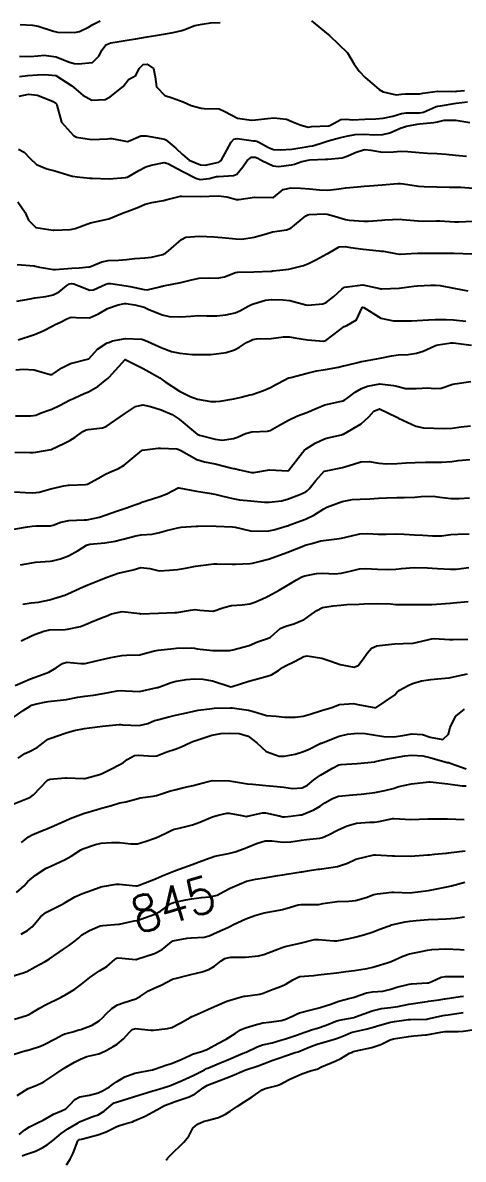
# Model space of a CAD drawing. Header units: metres. Extents: x 307586 to 320046, y 7427249 to 7434250.
# Drawn here: x 319399.7 to 319448.1, y 7428436.8 to 7428561.8 of the extents above; entities that cross this region are included whole.
import ezdxf
from ezdxf.enums import TextEntityAlignment as Align

# ---------------------------------------------------------------- set-up
doc = ezdxf.new("R2010")
doc.units = ezdxf.units.M
doc.header["$MEASUREMENT"] = 0
for name, color, linetype in [('Cotas', 45, 'Continuous'), ('Curvas de Nivel 1m', 11, 'Continuous'), ('Curvas de Nivel 5m', 15, 'Continuous')]:
    doc.layers.add(name, color=color, linetype=linetype)
doc.styles.add('Style-STANDARD', font='STANDARD.shx')

msp = doc.modelspace()

# ---------------------------------------------------------------- linework, layer by layer
at = {"layer": 'Curvas de Nivel 1m', "flags": 128}
for points, elevation in [([(319399.37, 7428561.6), (319400.76, 7428561.53), (319401.37, 7428561.44), (319403.05, 7428560.89), (319403.36, 7428560.8), (319403.48, 7428560.78), (319405.36, 7428560.73), (319405.9, 7428560.86), (319406.9, 7428561.31), (319407.37, 7428561.62), (319408.18, 7428562.03)], 821), ([(319431.39, 7428562.01), (319433.24, 7428560.53), (319433.37, 7428560.41), (319435.34, 7428558.51), (319436.08, 7428557.25), (319436.62, 7428556.49), (319437.31, 7428555.78), (319438.85, 7428554.46), (319439.29, 7428554.21), (319440.71, 7428553.86), (319441.29, 7428553.94), (319441.73, 7428553.98), (319443.29, 7428554), (319443.64, 7428554.06), (319445.29, 7428554.27), (319447.19, 7428554.26), (319447.29, 7428554.27), (319447.37, 7428554.28), (319448.22, 7428554.35)], 822), ([(319399.33, 7428558.12), (319400.5, 7428558.09), (319401.34, 7428558.15), (319402.01, 7428558.23), (319403.33, 7428558.06), (319404.7, 7428557.5), (319405.33, 7428557.32), (319405.76, 7428557.3), (319407.33, 7428557.45), (319408.03, 7428558.14), (319408.38, 7428558.83), (319408.81, 7428559.37), (319409.35, 7428559.61), (319410.27, 7428559.73), (319411.35, 7428559.91), (319412.1, 7428560.04), (319413.36, 7428560.24), (319413.81, 7428560.32), (319415.36, 7428560.58), (319416.19, 7428560.74), (319417.14, 7428560.95), (319417.37, 7428561.02), (319418.58, 7428561.5), (319419.38, 7428561.66), (319420.29, 7428561.78), (319421.38, 7428561.84)], 822), ([(319399.31, 7428555.88), (319400.22, 7428556.01), (319401.31, 7428556.06), (319402.09, 7428556.13), (319403.31, 7428556.01), (319405.08, 7428554.87), (319405.29, 7428554.68), (319406.28, 7428553.85), (319407.28, 7428553.3), (319408.74, 7428553.36), (319409.28, 7428553.65), (319410.71, 7428554.8), (319410.97, 7428555.12), (319411.3, 7428555.55), (319412.08, 7428556.01), (319412.46, 7428556.78), (319412.9, 7428557.2), (319413.33, 7428557.25), (319414.05, 7428556.76), (319414.23, 7428555.84), (319414.36, 7428554.76), (319415.28, 7428553.82), (319416.08, 7428553.54), (319417.28, 7428553.09), (319418.16, 7428552.71), (319419.27, 7428552.41), (319419.6, 7428552.36), (319421.27, 7428552.32), (319421.89, 7428552.03), (319423.25, 7428551.32), (319424.8, 7428551.09), (319425.25, 7428551.13), (319426.57, 7428551.29), (319427.25, 7428551.34), (319428.64, 7428551.19), (319429.25, 7428550.96), (319430.15, 7428550.57), (319431.03, 7428550.34), (319431.24, 7428550.37), (319431.39, 7428550.4), (319433.25, 7428550.46), (319433.32, 7428550.47), (319433.48, 7428550.53), (319434.61, 7428551.17), (319435.26, 7428551.19), (319435.9, 7428551.14), (319437.26, 7428551.2), (319438.48, 7428551.25), (319439.26, 7428551.3), (319440.35, 7428551.53), (319441.27, 7428551.82), (319441.8, 7428551.9), (319443.27, 7428551.9), (319443.71, 7428551.96), (319444.71, 7428552.4), (319445.08, 7428552.59), (319445.28, 7428552.64), (319445.56, 7428552.67), (319447.28, 7428552.95), (319448.53, 7428553.1)], 823), ([(319399.28, 7428553.74), (319400.32, 7428553.96), (319401.28, 7428553.84), (319403.03, 7428553.14), (319403.27, 7428553.01), (319403.37, 7428552.89), (319403.41, 7428552.75), (319403.92, 7428550.88), (319405.23, 7428549.39), (319405.57, 7428549.21), (319407.22, 7428548.98), (319409, 7428549.04), (319409.23, 7428549.07), (319409.47, 7428549.06), (319410.96, 7428548.79), (319411.19, 7428548.75), (319411.22, 7428548.76), (319411.25, 7428548.76), (319411.3, 7428548.79), (319412.64, 7428549.37), (319413.23, 7428549.38), (319414.89, 7428549.09), (319415.23, 7428549.02), (319415.4, 7428548.92), (319415.63, 7428548.74), (319416.49, 7428548.01), (319417.21, 7428547.31), (319417.97, 7428546.71), (319419.19, 7428546.17), (319419.73, 7428546.15), (319421.2, 7428546.49), (319421.33, 7428546.54), (319421.46, 7428546.67), (319422.1, 7428547.78), (319422.56, 7428548.66), (319422.86, 7428549.02), (319423.23, 7428549.08), (319425.02, 7428548.83), (319425.22, 7428548.82), (319425.38, 7428548.79), (319425.67, 7428548.62), (319426.68, 7428548.07), (319427.22, 7428547.88), (319427.97, 7428547.84), (319429.22, 7428547.92), (319430.82, 7428548.16), (319431.22, 7428548.23), (319431.49, 7428548.27), (319432.36, 7428548.54), (319433.01, 7428548.75), (319433.23, 7428548.81), (319434.58, 7428549.17), (319435.24, 7428549.35), (319436.2, 7428549.53), (319437.24, 7428549.56), (319438.23, 7428549.48), (319439.24, 7428549.5), (319440, 7428549.69), (319441.25, 7428550.24), (319441.38, 7428550.3), (319441.83, 7428550.42), (319443, 7428550.66), (319443.26, 7428550.69), (319444.83, 7428550.83), (319445.26, 7428550.92), (319445.98, 7428551.1), (319447.26, 7428551.09), (319448.78, 7428550.82)], 824), ([(319399.14, 7428542.1), (319399.93, 7428540.93), (319400.3, 7428540.11), (319401.11, 7428539.29), (319403.02, 7428538.98), (319403.1, 7428538.98), (319404.89, 7428539.08), (319405.11, 7428539.1), (319405.43, 7428539.19), (319407.11, 7428539.81), (319407.96, 7428539.99), (319409.12, 7428540.25), (319410.46, 7428540.8), (319410.94, 7428540.98), (319411.13, 7428541.04), (319412.39, 7428541.52), (319413.14, 7428541.84), (319413.86, 7428542.04), (319415.15, 7428542.25), (319415.54, 7428542.35), (319416.99, 7428542.72), (319417.15, 7428542.74), (319419.15, 7428542.7), (319421.15, 7428542.77), (319422.09, 7428542.66), (319423.15, 7428542.38), (319423.42, 7428542.38), (319425.15, 7428542.63), (319427.15, 7428542.57), (319427.18, 7428542.58), (319427.22, 7428542.6), (319428.3, 7428543.45), (319429.16, 7428543.65), (319430.2, 7428543.6), (319431.16, 7428543.53), (319432.28, 7428543.42), (319433.16, 7428543.4), (319434.16, 7428543.52), (319435.16, 7428543.65), (319436.45, 7428543.77), (319437.17, 7428543.83), (319437.76, 7428543.88), (319439.17, 7428543.97), (319440.87, 7428544.14), (319441.17, 7428544.13), (319441.52, 7428544.08), (319443.17, 7428543.83), (319443.78, 7428543.79), (319445.17, 7428543.75), (319446.53, 7428543.73), (319447.17, 7428543.74), (319447.79, 7428543.73), (319449.17, 7428543.61)], 826), ([(319399.06, 7428535.23), (319400.91, 7428535.06), (319401.05, 7428535.03), (319401.5, 7428534.91), (319403.05, 7428534.66), (319403.27, 7428534.66), (319405.05, 7428534.82), (319405.87, 7428534.86), (319406.95, 7428534.95), (319407.05, 7428534.97), (319408.37, 7428535.52), (319409.07, 7428535.65), (319410.18, 7428535.69), (319411.07, 7428535.76), (319411.97, 7428535.88), (319413.07, 7428535.97), (319413.81, 7428536.02), (319415.08, 7428536.33), (319415.34, 7428536.48), (319415.68, 7428536.74), (319417.1, 7428537.97), (319417.6, 7428538.21), (319419.1, 7428538.35), (319420.69, 7428538.27), (319421.1, 7428538.23), (319421.57, 7428538.19), (319423.1, 7428538.03), (319423.73, 7428538.01), (319425.1, 7428538.22), (319426.42, 7428538.61), (319427.1, 7428538.8), (319428.66, 7428539.03), (319429.11, 7428539.22), (319430.77, 7428540.56), (319430.99, 7428540.69), (319431.13, 7428540.71), (319432.87, 7428540.79), (319433.13, 7428540.75), (319433.94, 7428540.52), (319435.13, 7428540.17), (319435.55, 7428540.08), (319437.13, 7428539.97), (319437.62, 7428539.98), (319439.13, 7428540.11), (319439.45, 7428540.13), (319441.13, 7428540.19), (319441.37, 7428540.18), (319443.13, 7428540.01), (319443.54, 7428539.99), (319445.13, 7428540.02), (319445.5, 7428540.02), (319447.13, 7428539.93), (319447.55, 7428539.93), (319449.13, 7428539.98)], 827), ([(319399.01, 7428531.17), (319400.47, 7428531.46), (319401.01, 7428531.56), (319402.21, 7428531.7), (319403.02, 7428531.87), (319403.68, 7428532.23), (319404.47, 7428532.88), (319404.82, 7428533.09), (319405.04, 7428533.14), (319405.28, 7428533.11), (319405.84, 7428532.86), (319407.03, 7428532.38), (319407.45, 7428532.42), (319408.31, 7428532.83), (319408.8, 7428533.06), (319409.04, 7428533.12), (319409.34, 7428533.12), (319411.03, 7428532.87), (319411.47, 7428532.79), (319413.03, 7428532.46), (319413.36, 7428532.44), (319414.72, 7428532.75), (319414.96, 7428532.82), (319415.03, 7428532.84), (319415.15, 7428532.86), (319417.04, 7428533.24), (319418.22, 7428533.52), (319419.04, 7428533.73), (319420.1, 7428533.74), (319421.04, 7428533.73), (319421.84, 7428533.87), (319423.05, 7428534.33), (319423.31, 7428534.39), (319425.05, 7428534.43), (319426.94, 7428534.49), (319427.05, 7428534.5), (319427.14, 7428534.51), (319427.91, 7428534.59), (319428.92, 7428534.71), (319429.06, 7428534.73), (319430.51, 7428535.11), (319431.06, 7428535.33), (319431.87, 7428535.74), (319433.08, 7428536.38), (319433.18, 7428536.43), (319433.36, 7428536.53), (319434.43, 7428537.17), (319435.09, 7428537.2), (319435.67, 7428537.08), (319437.09, 7428536.91), (319438.83, 7428536.71), (319439.09, 7428536.69), (319439.31, 7428536.68), (319440.61, 7428536.44), (319441.08, 7428536.36), (319441.15, 7428536.36), (319442.35, 7428536.42), (319443.04, 7428536.45), (319443.08, 7428536.45), (319445.01, 7428536.46), (319445.08, 7428536.46), (319445.15, 7428536.46), (319447.08, 7428536.47), (319449.01, 7428536.41)], 828), ([(319399.18, 7428526.94), (319400.97, 7428527.52), (319401.93, 7428527.94), (319402.98, 7428528.48), (319403.25, 7428528.62), (319403.83, 7428528.88), (319404.59, 7428529.27), (319404.99, 7428529.44), (319405.54, 7428529.41), (319406.99, 7428529.37), (319408.01, 7428529.81), (319409, 7428530.38), (319410.16, 7428530.8), (319410.86, 7428530.94), (319411.01, 7428530.94), (319411.97, 7428530.78), (319413, 7428530.51), (319413.44, 7428530.32), (319414.99, 7428529.67), (319415.77, 7428529.51), (319416.99, 7428529.48), (319418.15, 7428529.55), (319418.99, 7428529.63), (319419.89, 7428529.58), (319420.99, 7428529.57), (319421.98, 7428529.68), (319423, 7428529.9), (319423.52, 7428530.12), (319424.44, 7428530.64), (319424.81, 7428530.83), (319425.01, 7428530.9), (319426.33, 7428531.29), (319427.01, 7428531.38), (319428.25, 7428531.35), (319429.01, 7428531.27), (319430.77, 7428530.79), (319431.01, 7428530.75), (319432.66, 7428530.88), (319433.01, 7428531.03), (319433.85, 7428531.7), (319434.73, 7428532.51), (319434.9, 7428532.65), (319435.03, 7428532.71), (319435.3, 7428532.77), (319437.04, 7428533), (319438.92, 7428532.57), (319439.03, 7428532.54), (319439.11, 7428532.54), (319441.03, 7428532.62), (319442.63, 7428532.82), (319443.04, 7428532.88), (319444.5, 7428532.93), (319445.04, 7428532.93), (319445.55, 7428532.9), (319447.04, 7428532.6), (319448.58, 7428532.34)], 829), ([(319398.86, 7428518.57), (319400.54, 7428518.59), (319400.86, 7428518.62), (319401.1, 7428518.67), (319401.71, 7428518.9), (319402.54, 7428519.22), (319402.87, 7428519.32), (319403.7, 7428519.71), (319404.88, 7428520.33), (319405.24, 7428520.49), (319406.01, 7428520.85), (319406.62, 7428521.11), (319406.89, 7428521.22), (319407.91, 7428521.82), (319408.91, 7428522.61), (319409.03, 7428522.7), (319409.16, 7428522.82), (319410.93, 7428524.79), (319412.92, 7428523.78), (319413.57, 7428523.41), (319414.72, 7428522.74), (319414.91, 7428522.62), (319415.31, 7428522.33), (319416.89, 7428521.3), (319418.05, 7428520.71), (319418.88, 7428520.4), (319420.35, 7428520.15), (319420.88, 7428520.15), (319421.36, 7428520.18), (319422.88, 7428520.45), (319423.66, 7428520.64), (319424.63, 7428520.88), (319424.89, 7428520.94), (319426.13, 7428521.38), (319426.9, 7428521.71), (319427.48, 7428522.02), (319428.53, 7428522.58), (319428.79, 7428522.71), (319428.91, 7428522.75), (319429.14, 7428522.8), (319430.92, 7428523.27), (319431.96, 7428523.51), (319432.92, 7428523.68), (319434.36, 7428523.94), (319434.93, 7428524.07), (319435.27, 7428524.16), (319436.62, 7428524.48), (319436.86, 7428524.55), (319436.93, 7428524.57), (319438.55, 7428524.85), (319438.94, 7428524.92), (319440.2, 7428525.18), (319440.95, 7428525.27), (319442.02, 7428525.34), (319442.95, 7428525.47), (319443.66, 7428525.7), (319444.96, 7428526.29), (319445.03, 7428526.31), (319445.33, 7428526.38), (319446.73, 7428526.6), (319446.97, 7428526.61), (319448.96, 7428526.34)], 831), ([(319398.81, 7428514.57), (319400.44, 7428514.54), (319400.81, 7428514.55), (319401.12, 7428514.59), (319402.81, 7428514.89), (319404.18, 7428515.52), (319404.83, 7428515.87), (319405.44, 7428516.25), (319406.28, 7428516.85), (319406.64, 7428517.04), (319406.85, 7428517.08), (319408.42, 7428517.25), (319408.85, 7428517.41), (319410.86, 7428518.79), (319412.06, 7428519.59), (319412.87, 7428519.79), (319413.7, 7428519.59), (319414.87, 7428519.23), (319416.09, 7428518.73), (319416.86, 7428518.22), (319418.64, 7428516.7), (319418.84, 7428516.55), (319419.1, 7428516.44), (319420.83, 7428516), (319421.58, 7428515.91), (319422.83, 7428516.07), (319423.26, 7428516.22), (319424.14, 7428516.63), (319424.84, 7428516.81), (319426.57, 7428516.88), (319426.85, 7428516.95), (319427.88, 7428517.56), (319428.86, 7428518.11), (319429.86, 7428518.57), (319430.87, 7428518.96), (319431.98, 7428519.43), (319432.88, 7428519.77), (319434.51, 7428520.14), (319434.88, 7428520.24), (319435.05, 7428520.33), (319435.28, 7428520.5), (319436.21, 7428521.17), (319436.9, 7428521.57), (319437.54, 7428521.84), (319438.91, 7428522.08), (319440.39, 7428521.92), (319440.91, 7428521.79), (319441.73, 7428521.6), (319442.9, 7428521.59), (319444.17, 7428521.65), (319444.9, 7428521.58), (319445.65, 7428521.63), (319446.91, 7428522.05), (319447.16, 7428522.11), (319448.91, 7428522.34)], 832), ([(319398.76, 7428510.23), (319399.98, 7428510.14), (319400.75, 7428510.11), (319401.47, 7428510.19), (319402.76, 7428510.55), (319404.17, 7428510.87), (319404.67, 7428510.96), (319404.76, 7428510.97), (319406.57, 7428511.04), (319406.77, 7428511.08), (319407.91, 7428511.7), (319408.78, 7428512.16), (319409.23, 7428512.37), (319410.2, 7428512.8), (319410.8, 7428513.16), (319411.69, 7428513.89), (319412.74, 7428514.77), (319412.78, 7428514.8), (319412.81, 7428514.81), (319414.55, 7428515.01), (319414.82, 7428515.04), (319416.59, 7428514.95), (319416.82, 7428514.87), (319417.1, 7428514.72), (319418.8, 7428513.79), (319419.63, 7428513.51), (319420.8, 7428513.29), (319422.63, 7428512.82), (319422.79, 7428512.79), (319422.92, 7428512.77), (319423.49, 7428512.64), (319424.79, 7428512.36), (319425.05, 7428512.35), (319426.57, 7428512.6), (319426.76, 7428512.64), (319426.79, 7428512.64), (319427.49, 7428512.59), (319428.79, 7428512.53), (319428.83, 7428512.54), (319428.86, 7428512.58), (319429.13, 7428512.91), (319430.41, 7428514.56), (319430.6, 7428514.77), (319430.82, 7428514.94), (319431.81, 7428515.56), (319432.84, 7428516.04), (319433.21, 7428516.15), (319434.7, 7428516.5), (319434.84, 7428516.55), (319434.93, 7428516.58), (319436.86, 7428517.71), (319437.7, 7428518.47), (319438.25, 7428519.08), (319438.88, 7428519.33), (319440.77, 7428518.43), (319440.82, 7428518.39), (319440.86, 7428518.38), (319440.95, 7428518.34), (319442.85, 7428517.44), (319443.71, 7428517.26), (319444.85, 7428517.21), (319446.02, 7428517.2), (319446.85, 7428517.24), (319447.84, 7428517.36), (319448.85, 7428517.49)], 833), ([(319398.7, 7428506.13), (319400.18, 7428506.38), (319400.72, 7428506.44), (319401.15, 7428506.47), (319402.72, 7428506.5), (319403.03, 7428506.57), (319403.84, 7428506.87), (319404.72, 7428507.06), (319406.43, 7428507.14), (319406.73, 7428507.15), (319408.11, 7428507.44), (319408.73, 7428507.66), (319410.08, 7428508.14), (319410.74, 7428508.34), (319411.08, 7428508.45), (319412, 7428508.78), (319412.53, 7428508.99), (319412.75, 7428509.07), (319413.22, 7428509.24), (319414.75, 7428509.72), (319415.49, 7428510), (319416.76, 7428510.65), (319416.82, 7428510.67), (319418.76, 7428510.3), (319420.15, 7428510.07), (319420.76, 7428509.97), (319421.67, 7428509.74), (319422.75, 7428509.47), (319423.47, 7428509.35), (319424.75, 7428509.24), (319426.25, 7428509.1), (319426.75, 7428509.1), (319428.09, 7428509.24), (319428.75, 7428509.4), (319430.12, 7428509.92), (319430.76, 7428510.22), (319430.96, 7428510.35), (319431.15, 7428510.55), (319431.86, 7428511.46), (319432.79, 7428512.48), (319432.83, 7428512.49), (319433.02, 7428512.53), (319434.8, 7428512.88), (319436.01, 7428513.28), (319436.8, 7428513.51), (319437.72, 7428513.55), (319438.8, 7428513.39), (319439.66, 7428513.31), (319440.8, 7428513.35), (319441.81, 7428513.41), (319442.8, 7428513.46), (319443.91, 7428513.5), (319444.8, 7428513.5), (319445.68, 7428513.49), (319446.8, 7428513.56), (319447.5, 7428513.65), (319448.81, 7428513.76)], 834), ([(319399.67, 7428497.86), (319400.61, 7428498), (319401.42, 7428498.1), (319402.62, 7428498.35), (319404.28, 7428498.87), (319404.62, 7428499), (319405.9, 7428499.58), (319406.63, 7428499.91), (319407.29, 7428500.18), (319408.64, 7428500.71), (319408.93, 7428500.82), (319410.17, 7428501.28), (319410.65, 7428501.38), (319411.81, 7428501.63), (319412.66, 7428501.9), (319413.62, 7428501.8), (319414.65, 7428501.54), (319415.79, 7428501.59), (319416.66, 7428501.69), (319417.55, 7428501.82), (319418.66, 7428502.05), (319419.23, 7428502.13), (319420.67, 7428502.31), (319421.01, 7428502.32), (319422.67, 7428502.26), (319423.05, 7428502.26), (319424.67, 7428502.34), (319424.91, 7428502.38), (319425.78, 7428502.61), (319426.5, 7428502.77), (319426.68, 7428502.82), (319427.99, 7428503.28), (319428.68, 7428503.54), (319430.36, 7428504.22), (319430.69, 7428504.34), (319430.86, 7428504.38), (319431.43, 7428504.54), (319432.41, 7428504.82), (319432.7, 7428504.88), (319434.17, 7428505.04), (319434.7, 7428505.12), (319435.8, 7428505.4), (319436.71, 7428505.61), (319437.54, 7428505.64), (319438.71, 7428505.56), (319439.59, 7428505.57), (319440.71, 7428505.59), (319441.57, 7428505.56), (319442.71, 7428505.51), (319443.64, 7428505.47), (319444.71, 7428505.4), (319445.68, 7428505.4), (319446.71, 7428505.52), (319447.49, 7428505.58), (319448.71, 7428505.59)], 836), ([(319399.48, 7428493.84), (319400.57, 7428494.36), (319400.95, 7428494.53), (319401.99, 7428494.9), (319402.45, 7428495.01), (319402.57, 7428495.03), (319404.35, 7428495.09), (319404.58, 7428495.11), (319406, 7428495.43), (319406.58, 7428495.62), (319407.42, 7428496), (319408.6, 7428496.47), (319408.85, 7428496.56), (319409.43, 7428496.81), (319410.61, 7428497.08), (319412.54, 7428496.84), (319412.6, 7428496.82), (319412.65, 7428496.82), (319414.6, 7428496.88), (319416.38, 7428496.94), (319416.61, 7428496.96), (319418.11, 7428497.2), (319418.61, 7428497.27), (319419.13, 7428497.21), (319420.61, 7428497.11), (319421.78, 7428497.49), (319422.61, 7428497.71), (319423.79, 7428497.81), (319424.62, 7428497.91), (319425.16, 7428498.08), (319426.34, 7428498.6), (319426.54, 7428498.69), (319426.62, 7428498.73), (319427.83, 7428499.39), (319428.64, 7428499.9), (319429.74, 7428500.56), (319430.33, 7428500.88), (319430.65, 7428501), (319431.94, 7428501.25), (319432.65, 7428501.26), (319433.95, 7428501.21), (319434.65, 7428501.26), (319435.65, 7428501.5), (319436.66, 7428501.75), (319437.34, 7428501.79), (319438.66, 7428501.71), (319439.9, 7428501.68), (319440.67, 7428501.71), (319441.3, 7428501.79), (319442.67, 7428501.9), (319444.15, 7428501.87), (319444.67, 7428501.83), (319445.24, 7428501.8), (319446.67, 7428501.72), (319447.29, 7428501.73), (319448.67, 7428501.89)], 837), ([(319398.83, 7428488.94), (319400.51, 7428489.65), (319401.43, 7428489.99), (319402.52, 7428490.39), (319403.34, 7428490.88), (319404.04, 7428491.36), (319404.53, 7428491.48), (319406.04, 7428491.34), (319406.53, 7428491.34), (319407.73, 7428491.63), (319408.54, 7428491.83), (319409.34, 7428492.01), (319410.54, 7428492.21), (319411.08, 7428492.25), (319412.55, 7428492.31), (319412.92, 7428492.39), (319414.16, 7428492.75), (319414.55, 7428492.82), (319416.27, 7428493.01), (319416.56, 7428493.03), (319418.21, 7428493.05), (319418.56, 7428493.02), (319418.83, 7428492.97), (319420.55, 7428492.76), (319422.43, 7428492.78), (319422.55, 7428492.8), (319422.77, 7428492.86), (319424.56, 7428493.34), (319425.47, 7428493.71), (319426.57, 7428494.09), (319426.91, 7428494.25), (319427.3, 7428494.59), (319427.97, 7428495.2), (319428.59, 7428495.46), (319429.47, 7428495.69), (319430.6, 7428496.19), (319430.81, 7428496.33), (319431.11, 7428496.54), (319431.97, 7428497.18), (319432.61, 7428497.5), (319433.79, 7428497.69), (319434.62, 7428497.76), (319435.29, 7428497.82), (319436.62, 7428497.86), (319437.2, 7428497.89), (319438.62, 7428497.95), (319440.07, 7428497.89), (319440.62, 7428497.85), (319441.21, 7428497.83), (319442.62, 7428497.83), (319444.06, 7428497.83), (319444.62, 7428497.84), (319445.13, 7428497.87), (319446.62, 7428497.99), (319446.95, 7428498.02), (319448.62, 7428498.17)], 838), ([(319398.46, 7428485.28), (319399.73, 7428486.18), (319400.47, 7428486.67), (319400.63, 7428486.75), (319401.19, 7428486.9), (319402.24, 7428487.12), (319402.48, 7428487.16), (319402.8, 7428487.21), (319404.49, 7428487.4), (319405.71, 7428487.63), (319406.49, 7428487.75), (319407.45, 7428487.87), (319408.5, 7428488.05), (319410.04, 7428488.34), (319410.5, 7428488.38), (319410.96, 7428488.33), (319412.5, 7428488.25), (319414.45, 7428488.69), (319414.5, 7428488.7), (319414.53, 7428488.71), (319414.61, 7428488.74), (319415.99, 7428489.24), (319416.51, 7428489.39), (319417.63, 7428489.59), (319418.51, 7428489.65), (319419.45, 7428489.62), (319420.51, 7428489.45), (319422.32, 7428488.84), (319422.5, 7428488.79), (319422.67, 7428488.81), (319424.51, 7428489.41), (319425.45, 7428489.67), (319426.52, 7428489.94), (319427.02, 7428490.1), (319427.76, 7428490.59), (319428.2, 7428490.91), (319428.53, 7428491.08), (319429.54, 7428491.56), (319430.55, 7428492.1), (319430.91, 7428492.18), (319432.54, 7428491.92), (319433.43, 7428491.63), (319434.53, 7428491.25), (319436.08, 7428490.93), (319436.53, 7428491.11), (319437.12, 7428491.9), (319437.53, 7428492.47), (319438, 7428493.02), (319438.56, 7428493.28), (319439.5, 7428493.38), (319440.56, 7428493.49), (319441.46, 7428493.53), (319442.56, 7428493.59), (319444.14, 7428493.95), (319444.57, 7428494.07), (319444.86, 7428494.09), (319446.57, 7428493.98), (319446.95, 7428493.97), (319448.57, 7428494.03)], 839), ([(319398.34, 7428475.77), (319399.8, 7428476.37), (319400.35, 7428476.58), (319400.57, 7428476.69), (319400.84, 7428476.91), (319401.58, 7428477.68), (319402.38, 7428478.5), (319402.64, 7428478.62), (319404.38, 7428478.76), (319404.48, 7428478.76), (319406.38, 7428478.71), (319406.51, 7428478.71), (319407.05, 7428478.83), (319408.09, 7428479.12), (319408.39, 7428479.24), (319409.29, 7428479.7), (319410.4, 7428480.26), (319410.73, 7428480.46), (319411.15, 7428480.78), (319411.96, 7428481.22), (319412.41, 7428481.28), (319414.01, 7428481.14), (319414.41, 7428481.19), (319415.51, 7428481.64), (319416.42, 7428481.94), (319417, 7428482.14), (319418.19, 7428482.7), (319418.36, 7428482.78), (319418.43, 7428482.8), (319418.58, 7428482.85), (319420.44, 7428483.48), (319421.44, 7428483.66), (319422.44, 7428483.7), (319423.46, 7428483.65), (319424.44, 7428483.36), (319425.39, 7428482.61), (319426.42, 7428481.66), (319427.85, 7428481.15), (319428.41, 7428481.14), (319429.62, 7428481.36), (319430.42, 7428481.62), (319431.07, 7428481.9), (319432.36, 7428482.53), (319432.41, 7428482.55), (319432.43, 7428482.57), (319432.49, 7428482.59), (319434.44, 7428483.36), (319435.36, 7428483.57), (319436.44, 7428483.68), (319437.28, 7428483.64), (319438.44, 7428483.46), (319439.33, 7428483.33), (319440.44, 7428483.28), (319441.44, 7428483.42), (319442.44, 7428483.6), (319443.58, 7428483.53), (319444.44, 7428483.26), (319445.83, 7428482.98), (319446.45, 7428483.58), (319446.65, 7428484.36), (319447.27, 7428485.55), (319448.21, 7428486.34)], 841), ([(319399.55, 7428471.66), (319400.3, 7428472.29), (319400.71, 7428472.5), (319401.66, 7428472.9), (319402.12, 7428473.09), (319402.32, 7428473.17), (319402.84, 7428473.4), (319404.32, 7428474.05), (319404.89, 7428474.29), (319406.33, 7428474.84), (319407.86, 7428475.3), (319408.34, 7428475.43), (319409.41, 7428475.74), (319410.35, 7428476.02), (319410.98, 7428476.15), (319412.36, 7428476.51), (319412.57, 7428476.56), (319414.01, 7428476.75), (319414.36, 7428476.83), (319415.81, 7428477.29), (319416.37, 7428477.46), (319417.36, 7428477.69), (319418.38, 7428477.91), (319420.06, 7428478.36), (319420.38, 7428478.45), (319420.57, 7428478.48), (319422.38, 7428478.45), (319423.93, 7428478.17), (319424.38, 7428478.11), (319424.92, 7428478.07), (319426.38, 7428477.91), (319427.61, 7428477.82), (319428.37, 7428477.74), (319429.32, 7428477.61), (319430.37, 7428477.67), (319430.95, 7428477.97), (319431.67, 7428478.54), (319432.06, 7428478.86), (319432.39, 7428479.07), (319433.7, 7428479.82), (319434.4, 7428480.19), (319434.64, 7428480.25), (319436.4, 7428480.35), (319437.6, 7428480.46), (319438.31, 7428480.54), (319438.4, 7428480.56), (319439.95, 7428480.9), (319440.41, 7428480.97), (319441.64, 7428481.19), (319442.42, 7428481.28), (319443.62, 7428481.19), (319444.41, 7428481.01), (319446.31, 7428480.47), (319446.41, 7428480.45), (319446.5, 7428480.44), (319446.74, 7428480.36), (319448.4, 7428479.77)], 842), ([(319398.98, 7428466.17), (319399.81, 7428466.91), (319400.02, 7428467.12), (319400.24, 7428467.36), (319401.08, 7428468.07), (319402.26, 7428468.84), (319402.3, 7428468.86), (319402.36, 7428468.89), (319404.27, 7428469.76), (319404.99, 7428470.14), (319406.07, 7428470.84), (319406.2, 7428470.92), (319406.28, 7428470.95), (319407.67, 7428471.44), (319408.29, 7428471.58), (319409.42, 7428471.67), (319410.3, 7428471.65), (319411.56, 7428471.51), (319412.29, 7428471.53), (319413.25, 7428471.8), (319414.3, 7428472.19), (319414.69, 7428472.35), (319415.45, 7428472.73), (319416.04, 7428473), (319416.32, 7428473.11), (319416.86, 7428473.25), (319418.32, 7428473.6), (319419.12, 7428473.89), (319420.33, 7428474.42), (319420.51, 7428474.49), (319421.16, 7428474.66), (319422.1, 7428474.89), (319422.34, 7428474.89), (319423.73, 7428474.63), (319424.24, 7428474.53), (319424.33, 7428474.54), (319424.4, 7428474.55), (319424.71, 7428474.62), (319426.03, 7428474.91), (319426.34, 7428474.91), (319427.84, 7428474.58), (319428.25, 7428474.49), (319428.33, 7428474.48), (319428.42, 7428474.48), (319429.13, 7428474.56), (319430.19, 7428474.69), (319430.34, 7428474.72), (319431.64, 7428475.25), (319432.35, 7428475.67), (319432.87, 7428476.01), (319433.7, 7428476.51), (319434.37, 7428476.76), (319435.94, 7428476.91), (319436.37, 7428476.92), (319436.85, 7428476.96), (319438.37, 7428477.14), (319439.46, 7428477.36), (319440.37, 7428477.61), (319441, 7428477.8), (319442.38, 7428478.12), (319444.33, 7428478.33), (319444.38, 7428478.34), (319444.43, 7428478.33), (319446.38, 7428478.1), (319447.95, 7428477.9), (319448.38, 7428477.88)], 843), ([(319399.51, 7428461.58), (319400.18, 7428462), (319400.7, 7428462.39), (319401.16, 7428462.9), (319401.62, 7428463.47), (319402.2, 7428463.96), (319403.98, 7428464.86), (319404.21, 7428464.98), (319405.4, 7428465.67), (319406.23, 7428466.07), (319408.17, 7428466.74), (319408.24, 7428466.77), (319408.28, 7428466.77), (319408.43, 7428466.81), (319409.95, 7428467.09), (319410.25, 7428467.09), (319412.11, 7428466.9), (319412.24, 7428466.91), (319412.45, 7428466.97), (319414.25, 7428467.67), (319414.99, 7428468), (319416.26, 7428468.5), (319416.86, 7428468.71), (319418.27, 7428469.25), (319419.33, 7428469.63), (319420.28, 7428469.99), (319420.79, 7428470.15), (319422.28, 7428470.46), (319423, 7428470.64), (319423.94, 7428470.98), (319424.29, 7428471.11), (319425.37, 7428471.54), (319426.3, 7428471.85), (319427.04, 7428471.85), (319428.3, 7428471.68), (319429.13, 7428471.74), (319430.3, 7428471.93), (319430.86, 7428471.99), (319432.31, 7428472.14), (319432.61, 7428472.22), (319433.25, 7428472.52), (319434.32, 7428473.04), (319435.32, 7428473.49), (319436.33, 7428473.79), (319437.77, 7428473.9), (319438.33, 7428473.91), (319438.8, 7428473.97), (319440.33, 7428474.29), (319440.46, 7428474.3), (319442.33, 7428474.19), (319444.19, 7428474.25), (319444.33, 7428474.25), (319444.46, 7428474.25), (319446.33, 7428474.26), (319448.18, 7428474.18)], 844), ([(319398.76, 7428452.22), (319400.07, 7428452.64), (319400.26, 7428452.72), (319400.59, 7428452.9), (319401.52, 7428453.46), (319402.08, 7428453.76), (319403.89, 7428454.66), (319404.09, 7428454.76), (319404.16, 7428454.79), (319404.28, 7428454.86), (319405.41, 7428455.54), (319406.11, 7428456.08), (319407.04, 7428456.83), (319407.68, 7428457.26), (319408.12, 7428457.53), (319408.91, 7428458.03), (319409.8, 7428458.79), (319410, 7428458.93), (319410.14, 7428458.96), (319412.1, 7428458.81), (319412.14, 7428458.81), (319412.2, 7428458.83), (319414.15, 7428459.45), (319414.99, 7428459.9), (319416, 7428460.72), (319416.09, 7428460.8), (319416.16, 7428460.83), (319417.73, 7428461.13), (319418.17, 7428461.18), (319419.6, 7428461.24), (319420.17, 7428461.38), (319421.05, 7428461.79), (319422.19, 7428462.3), (319422.42, 7428462.42), (319422.83, 7428462.64), (319424.2, 7428463.27), (319425.18, 7428463.64), (319426.21, 7428463.94), (319427.86, 7428464.23), (319428.21, 7428464.3), (319429.08, 7428464.56), (319429.95, 7428464.82), (319430.22, 7428464.85), (319431.91, 7428464.84), (319432.22, 7428464.86), (319432.64, 7428464.94), (319434.22, 7428465.16), (319435.5, 7428465.21), (319436.22, 7428465.28), (319437.39, 7428465.62), (319438.24, 7428465.93), (319438.65, 7428466.03), (319440.24, 7428466.2), (319440.46, 7428466.2), (319442.24, 7428466.14), (319442.5, 7428466.15), (319444.24, 7428466.38), (319445.91, 7428466.7), (319446.25, 7428466.77), (319446.79, 7428466.9), (319448.25, 7428467.29)], 846), ([(319398.61, 7428448.33), (319400.02, 7428448.77), (319400.13, 7428448.8), (319400.48, 7428448.91), (319401.64, 7428449.28), (319402.03, 7428449.44), (319403.23, 7428450.07), (319404.04, 7428450.52), (319404.28, 7428450.62), (319405.16, 7428450.85), (319405.84, 7428451.05), (319406.05, 7428451.11), (319407.29, 7428451.58), (319408.06, 7428452.05), (319408.46, 7428452.41), (319408.81, 7428452.8), (319409.45, 7428453.42), (319410.08, 7428453.81), (319410.8, 7428454.06), (319412.09, 7428454.48), (319412.61, 7428454.76), (319413.5, 7428455.35), (319414.11, 7428455.64), (319414.87, 7428455.97), (319416.12, 7428456.63), (319416.19, 7428456.66), (319416.42, 7428456.72), (319418.13, 7428457.13), (319419.38, 7428457.42), (319420.13, 7428457.69), (319420.74, 7428458.06), (319421.47, 7428458.66), (319421.89, 7428458.9), (319422.15, 7428458.99), (319422.55, 7428459.05), (319424.15, 7428459.05), (319425.57, 7428459.18), (319426.15, 7428459.33), (319427.39, 7428459.82), (319428.16, 7428460.12), (319428.5, 7428460.22), (319429.97, 7428460.55), (319430.13, 7428460.58), (319430.16, 7428460.59), (319431.73, 7428460.98), (319432.17, 7428461), (319433.84, 7428460.83), (319434.17, 7428460.84), (319435.55, 7428461.11), (319436.17, 7428461.24), (319437.14, 7428461.5), (319438.18, 7428461.85), (319438.61, 7428462.02), (319439.72, 7428462.43), (319440.07, 7428462.55), (319440.19, 7428462.59), (319441.69, 7428462.93), (319442.2, 7428463.01), (319442.88, 7428463.08), (319444.2, 7428463.18), (319445.33, 7428463.24), (319446.2, 7428463.28), (319447.2, 7428463.34), (319448.2, 7428463.48)], 847), ([(319399.05, 7428443.83), (319399.97, 7428444.43), (319400.28, 7428444.6), (319401.03, 7428444.9), (319401.69, 7428445.18), (319401.98, 7428445.34), (319403.41, 7428446.29), (319403.99, 7428446.69), (319404.09, 7428446.76), (319404.23, 7428446.86), (319405.36, 7428447.49), (319406.01, 7428447.82), (319406.73, 7428448.11), (319408.02, 7428448.43), (319408.3, 7428448.52), (319408.82, 7428448.8), (319409.6, 7428449.22), (319410.03, 7428449.48), (319410.75, 7428450.07), (319411.38, 7428450.78), (319411.71, 7428451.11), (319412.05, 7428451.2), (319413.76, 7428451.04), (319414.05, 7428451.03), (319415.58, 7428451.2), (319416.05, 7428451.32), (319416.98, 7428451.79), (319418.07, 7428452.43), (319418.24, 7428452.52), (319418.61, 7428452.68), (319419.62, 7428453.13), (319420.08, 7428453.32), (319421, 7428453.74), (319422.09, 7428454.2), (319423.45, 7428454.63), (319423.97, 7428454.75), (319424.1, 7428454.77), (319425.71, 7428454.99), (319426.1, 7428455.1), (319427.17, 7428455.52), (319428.11, 7428455.86), (319428.59, 7428456.09), (319429.33, 7428456.56), (319429.85, 7428456.83), (319430.13, 7428456.91), (319431.61, 7428457.05), (319432.13, 7428457.1), (319432.79, 7428457.18), (319434.13, 7428457.34), (319435.16, 7428457.46), (319436.13, 7428457.6), (319437.5, 7428457.82), (319438.14, 7428457.96), (319438.52, 7428458.07), (319439.71, 7428458.43), (319440.04, 7428458.54), (319440.14, 7428458.58), (319441.42, 7428459.15), (319442.15, 7428459.4), (319443.46, 7428459.69), (319444.16, 7428459.83), (319444.62, 7428459.91), (319446.16, 7428459.98), (319447.72, 7428459.9), (319448.16, 7428459.85)], 848), ([(319399.28, 7428439.55), (319399.91, 7428440.06), (319400.43, 7428440.39), (319401.45, 7428440.89), (319401.77, 7428441.04), (319401.93, 7428441.13), (319403.04, 7428441.77), (319403.94, 7428442.14), (319404.41, 7428442.39), (319404.89, 7428442.85), (319405.41, 7428443.39), (319405.96, 7428443.68), (319407.02, 7428443.88), (319407.97, 7428444.14), (319408.42, 7428444.35), (319409.22, 7428444.8), (319409.65, 7428445.12), (319409.98, 7428445.35), (319410.89, 7428445.88), (319411.99, 7428446.31), (319413.93, 7428446.67), (319414, 7428446.69), (319414.04, 7428446.7), (319414.16, 7428446.74), (319415.52, 7428447.21), (319416.01, 7428447.36), (319417.09, 7428447.78), (319418.02, 7428448.25), (319418.33, 7428448.38), (319419.31, 7428448.68), (319419.83, 7428448.86), (319420.03, 7428448.97), (319421.12, 7428449.57), (319422.04, 7428450.03), (319423.01, 7428450.64), (319423.61, 7428451.06), (319424.05, 7428451.26), (319425.1, 7428451.57), (319426.06, 7428451.82), (319426.73, 7428451.92), (319428.07, 7428452.08), (319428.45, 7428452.18), (319429.31, 7428452.56), (319429.81, 7428452.82), (319430.08, 7428452.93), (319431.35, 7428453.26), (319432.08, 7428453.45), (319433.43, 7428453.86), (319434.09, 7428454.1), (319434.39, 7428454.2), (319435.49, 7428454.49), (319435.96, 7428454.62), (319436.1, 7428454.67), (319437.45, 7428455.12), (319438.1, 7428455.23), (319439.23, 7428455.32), (319440.11, 7428455.52), (319440.79, 7428455.74), (319442.12, 7428456.08), (319442.4, 7428456.13), (319444.12, 7428456.22), (319444.25, 7428456.24), (319444.62, 7428456.38), (319445.65, 7428456.84), (319446.13, 7428456.94), (319446.72, 7428456.94), (319448.13, 7428456.94)], 849), ([(319404.49, 7428436.23), (319404.89, 7428436.85), (319405.22, 7428437.51), (319405.74, 7428438.84), (319405.81, 7428438.94), (319405.9, 7428438.99), (319406.12, 7428439.05), (319407.91, 7428439.52), (319408.85, 7428439.86), (319409.92, 7428440.39), (319410.2, 7428440.5), (319411.15, 7428440.78), (319411.73, 7428440.96), (319411.93, 7428441.04), (319413.11, 7428441.58), (319413.94, 7428442), (319414.41, 7428442.27), (319415.24, 7428442.73), (319415.75, 7428442.93), (319415.96, 7428443), (319416.42, 7428443.17), (319417.96, 7428443.7), (319418.63, 7428444.02), (319419.49, 7428444.67), (319419.78, 7428444.87), (319419.98, 7428444.96), (319421.2, 7428445.44), (319421.99, 7428445.75), (319422.63, 7428446), (319424, 7428446.59), (319424.02, 7428446.6), (319424.07, 7428446.62), (319425.52, 7428447.1), (319426.01, 7428447.28), (319427.15, 7428447.71), (319428.02, 7428448.02), (319428.43, 7428448.15), (319429.62, 7428448.55), (319429.93, 7428448.65), (319430.02, 7428448.69), (319431.34, 7428449.23), (319432.03, 7428449.47), (319433.42, 7428449.89), (319434.04, 7428450.06), (319434.37, 7428450.17), (319435.08, 7428450.49), (319435.76, 7428450.77), (319436.05, 7428450.85), (319437.38, 7428451.13), (319438.06, 7428451.31), (319438.92, 7428451.58), (319440.06, 7428451.89), (319440.52, 7428451.97), (319442.07, 7428452.19), (319442.28, 7428452.2), (319444.07, 7428452.25), (319444.19, 7428452.26), (319444.7, 7428452.37), (319445.82, 7428452.62), (319446.08, 7428452.66), (319446.43, 7428452.7), (319448.08, 7428452.96)], 851), ([(319415.42, 7428436.72), (319415.63, 7428436.97), (319415.88, 7428437.24), (319417.37, 7428438.7), (319417.91, 7428439.37), (319418.37, 7428440.24), (319418.86, 7428440.68), (319419.6, 7428441), (319419.93, 7428441.09), (319421.18, 7428441.41), (319421.94, 7428441.79), (319422.47, 7428442.12), (319423.22, 7428442.63), (319423.96, 7428443.12), (319424.87, 7428443.71), (319425.97, 7428444.48), (319426.3, 7428444.6), (319427.61, 7428444.95), (319427.98, 7428445.1), (319428.94, 7428445.61), (319430, 7428446.09), (319430.32, 7428446.22), (319431.28, 7428446.54), (319431.85, 7428446.69), (319432.01, 7428446.74), (319432.49, 7428447), (319434.01, 7428447.62), (319434.62, 7428447.89), (319435.57, 7428448.48), (319435.89, 7428448.62), (319436.02, 7428448.66), (319436.29, 7428448.74), (319438.03, 7428449.12), (319439.03, 7428449.45), (319440.04, 7428449.95), (319440.39, 7428450.07), (319442.04, 7428450.33), (319442.64, 7428450.4), (319443.93, 7428450.5), (319444.04, 7428450.51), (319445.6, 7428450.81), (319446.05, 7428450.86), (319447.5, 7428450.89), (319448.05, 7428450.92), (319449.29, 7428451.08)], 852)]:
    msp.add_lwpolyline(points, dxfattribs=dict(at, elevation=elevation))
at = {"layer": 'Curvas de Nivel 5m', "flags": 128}
for points, elevation in [([(319399.21, 7428547.92), (319399.84, 7428547.56), (319400.46, 7428546.92), (319401.19, 7428546.23), (319402.33, 7428545.75), (319403.18, 7428545.52), (319405.11, 7428544.94), (319405.17, 7428544.93), (319405.65, 7428544.86), (319407.03, 7428544.71), (319407.17, 7428544.71), (319407.3, 7428544.71), (319409.17, 7428544.63), (319410.95, 7428544.79), (319411.14, 7428544.83), (319411.17, 7428544.84), (319412.41, 7428545.55), (319413.19, 7428545.96), (319413.79, 7428546.16), (319415.2, 7428546.45), (319415.62, 7428546.32), (319417.18, 7428545.49), (319418.68, 7428544.7), (319419.17, 7428544.58), (319420.14, 7428544.69), (319420.97, 7428544.88), (319421.18, 7428544.9), (319422.83, 7428545), (319423.18, 7428545.15), (319423.86, 7428545.97), (319424.33, 7428546.64), (319424.8, 7428547.04), (319425.21, 7428547.03), (319425.49, 7428546.91), (319426.02, 7428546.62), (319427.19, 7428546.07), (319427.79, 7428546), (319429.2, 7428546.17), (319429.53, 7428546.24), (319430.32, 7428546.56), (319431.2, 7428546.74), (319432.95, 7428546.79), (319433.21, 7428546.8), (319434.77, 7428546.95), (319435.21, 7428547.08), (319436.3, 7428547.58), (319437.22, 7428547.85), (319437.91, 7428547.78), (319439.21, 7428547.57), (319440.39, 7428547.62), (319441.22, 7428547.69), (319441.98, 7428547.66), (319443.21, 7428547.53), (319444.14, 7428547.47), (319445.21, 7428547.44), (319446.2, 7428547.36), (319447.21, 7428547.23), (319448.43, 7428547.13)], 825), ([(319398.92, 7428523.63), (319399.7, 7428523.71), (319400.92, 7428523.63), (319402.69, 7428523.12), (319402.92, 7428523.14), (319403.96, 7428523.85), (319404.93, 7428524.32), (319406.93, 7428524.84), (319407.88, 7428525.9), (319408.96, 7428526.59), (319409.12, 7428526.65), (319409.55, 7428526.81), (319410.97, 7428527.1), (319412.74, 7428527), (319412.96, 7428526.94), (319413.4, 7428526.77), (319414.95, 7428526.04), (319416.01, 7428525.67), (319416.94, 7428525.47), (319418.31, 7428525.34), (319418.94, 7428525.32), (319420.29, 7428525.33), (319420.94, 7428525.38), (319422.04, 7428525.56), (319422.95, 7428525.84), (319423.47, 7428526.13), (319424.27, 7428526.64), (319424.73, 7428526.87), (319424.97, 7428526.96), (319425.37, 7428527.03), (319426.97, 7428527.07), (319428.31, 7428527.25), (319428.97, 7428527.25), (319429.55, 7428527.15), (319430.97, 7428526.95), (319432.7, 7428526.79), (319432.97, 7428526.88), (319434.5, 7428528.03), (319434.98, 7428528.39), (319435.27, 7428528.51), (319436.34, 7428529.14), (319436.96, 7428530.48), (319437.01, 7428530.52), (319437.16, 7428530.48), (319439, 7428529.31), (319440.4, 7428529.03), (319440.99, 7428529.02), (319442.39, 7428529.02), (319442.99, 7428529.05), (319444.27, 7428529.12), (319444.99, 7428529.16), (319446.19, 7428529.18), (319446.99, 7428529.12), (319448.35, 7428528.99)], 830), ([(319399.41, 7428502.18), (319400.67, 7428502.42), (319401.09, 7428502.48), (319402.67, 7428502.58), (319402.94, 7428502.62), (319403.82, 7428502.87), (319404.68, 7428503.19), (319405.75, 7428503.78), (319406.69, 7428504.36), (319407.06, 7428504.47), (319408.69, 7428504.6), (319409.81, 7428504.8), (319410.52, 7428504.97), (319410.7, 7428505.01), (319412.08, 7428505.4), (319412.7, 7428505.49), (319413.89, 7428505.57), (319414.71, 7428505.74), (319415.48, 7428505.96), (319416.72, 7428506.28), (319417.09, 7428506.35), (319418.72, 7428506.45), (319418.96, 7428506.46), (319420.72, 7428506.47), (319420.93, 7428506.46), (319422.72, 7428506.39), (319423.02, 7428506.35), (319424.71, 7428505.95), (319425.44, 7428505.89), (319426.71, 7428505.94), (319427.27, 7428506.04), (319428.72, 7428506.47), (319428.8, 7428506.5), (319429.01, 7428506.58), (319430.73, 7428507.21), (319431.64, 7428507.64), (319432.74, 7428508.34), (319433.08, 7428508.52), (319434.75, 7428509.14), (319435.86, 7428509.38), (319436.75, 7428509.42), (319437.79, 7428509.44), (319438.76, 7428509.52), (319439.63, 7428509.57), (319440.76, 7428509.59), (319441.59, 7428509.59), (319442.76, 7428509.65), (319443.44, 7428509.72), (319444.76, 7428509.74), (319445.49, 7428509.65), (319446.76, 7428509.49), (319447.63, 7428509.48), (319448.76, 7428509.57)], 835), ([(319399.16, 7428480.93), (319399.9, 7428481.43), (319400.41, 7428481.66), (319401.24, 7428482.09), (319402.25, 7428482.89), (319402.35, 7428482.98), (319402.43, 7428483.03), (319402.66, 7428483.11), (319404.44, 7428483.73), (319405.33, 7428483.96), (319406.45, 7428484.19), (319407, 7428484.28), (319408.45, 7428484.44), (319410.28, 7428484.62), (319410.45, 7428484.63), (319410.63, 7428484.61), (319412.45, 7428484.52), (319413.41, 7428484.76), (319414.13, 7428485.07), (319414.46, 7428485.16), (319415.72, 7428485.47), (319416.47, 7428485.67), (319417.33, 7428485.85), (319418.47, 7428486.11), (319418.96, 7428486.21), (319420.48, 7428486.41), (319420.72, 7428486.43), (319422.48, 7428486.46), (319422.67, 7428486.46), (319424.48, 7428486.22), (319425.03, 7428486.06), (319426.47, 7428485.64), (319427.52, 7428485.54), (319428.47, 7428485.46), (319429.59, 7428485.44), (319430.47, 7428485.57), (319431.24, 7428485.77), (319432.48, 7428486.16), (319432.76, 7428486.25), (319433.64, 7428486.51), (319434.49, 7428486.85), (319436.01, 7428486.96), (319436.49, 7428486.84), (319438.48, 7428486.46), (319440.5, 7428487.85), (319440.77, 7428488.15), (319441.08, 7428488.42), (319442.01, 7428488.92), (319442.51, 7428489.15), (319443.48, 7428489.44), (319444.52, 7428489.59), (319445.24, 7428489.66), (319446.52, 7428489.78), (319447.01, 7428489.87), (319448.53, 7428490.22)], 840), ([(319398.41, 7428456.93), (319399.72, 7428457.31), (319400.12, 7428457.47), (319401.05, 7428457.97), (319402.14, 7428458.59), (319402.33, 7428458.7), (319402.61, 7428458.88), (319404.15, 7428459.94), (319404.7, 7428460.31), (319405.42, 7428460.85), (319405.82, 7428461.19), (319406.17, 7428461.5), (319407.01, 7428462), (319408.19, 7428462.48), (319408.46, 7428462.54), (319410.19, 7428462.67), (319410.3, 7428462.68), (319410.79, 7428462.78), (319411.93, 7428463.04), (319412.2, 7428463.1), (319412.65, 7428463.22), (319414.2, 7428463.79), (319414.82, 7428464.12), (319415.66, 7428464.73), (319415.98, 7428464.96), (319416.22, 7428465.06), (319417.58, 7428465.35), (319418.22, 7428465.46), (319419.31, 7428465.6), (319420.23, 7428465.68), (319421.03, 7428465.86), (319422.24, 7428466.51), (319422.33, 7428466.56), (319422.47, 7428466.65), (319424.25, 7428467.42), (319425.23, 7428467.64), (319426.25, 7428467.76), (319427.7, 7428468.02), (319428.26, 7428468.12), (319428.65, 7428468.18), (319430.26, 7428468.44), (319430.36, 7428468.45), (319430.96, 7428468.54), (319432.09, 7428468.71), (319432.26, 7428468.74), (319432.52, 7428468.78), (319434.27, 7428469.03), (319435.36, 7428469.4), (319436.28, 7428469.83), (319438.09, 7428470.27), (319438.28, 7428470.29), (319438.43, 7428470.3), (319440.28, 7428470.2), (319440.52, 7428470.19), (319442.28, 7428470.17), (319444.19, 7428470.29), (319444.28, 7428470.3), (319444.35, 7428470.31), (319444.93, 7428470.37), (319446.15, 7428470.49), (319446.28, 7428470.5), (319446.44, 7428470.51), (319448.3, 7428470.74)], 845), ([(319399.6, 7428437.19), (319399.88, 7428437.3), (319401.06, 7428437.72), (319401.89, 7428438.11), (319402.37, 7428438.41), (319402.95, 7428438.87), (319403.91, 7428439.66), (319404.61, 7428440.16), (319405.76, 7428440.84), (319405.86, 7428440.9), (319405.92, 7428440.94), (319407.27, 7428441.48), (319407.94, 7428441.73), (319408.61, 7428442.13), (319409.43, 7428442.8), (319409.73, 7428443.02), (319409.96, 7428443.12), (319411.24, 7428443.5), (319411.96, 7428443.72), (319413.38, 7428444.16), (319413.97, 7428444.34), (319414.27, 7428444.43), (319415.22, 7428444.73), (319415.79, 7428444.91), (319415.98, 7428444.98), (319417.19, 7428445.5), (319417.99, 7428445.85), (319418.56, 7428446.12), (319419.63, 7428446.67), (319419.87, 7428446.8), (319420, 7428446.86), (319421.28, 7428447.39), (319422.01, 7428447.69), (319423.88, 7428448.48), (319424.02, 7428448.54), (319424.08, 7428448.56), (319424.21, 7428448.62), (319425.43, 7428449.2), (319426.03, 7428449.4), (319427.09, 7428449.64), (319428.04, 7428449.91), (319428.53, 7428450.07), (319429.98, 7428450.55), (319430.03, 7428450.57), (319430.04, 7428450.58), (319431.5, 7428451.09), (319432.05, 7428451.26), (319433, 7428451.57), (319434.07, 7428452), (319434.45, 7428452.12), (319436.07, 7428452.43), (319436.11, 7428452.44), (319436.23, 7428452.48), (319438.08, 7428453.15), (319439.1, 7428453.42), (319440.08, 7428453.53), (319440.87, 7428453.64), (319442.09, 7428453.9), (319443.86, 7428454.15), (319444.09, 7428454.18), (319444.27, 7428454.2), (319445.43, 7428454.37), (319446, 7428454.46), (319446.09, 7428454.47), (319447.72, 7428454.71), (319448.1, 7428454.77)], 850)]:
    msp.add_lwpolyline(points, dxfattribs=dict(at, elevation=elevation))

# ---------------------------------------------------------------- texts
at = {"layer": 'Cotas', "style": 'Style-STANDARD'}
msp.add_text('845', height=4, rotation=17.1333, dxfattribs=at).set_placement((319416.2, 7428464.87, 845), align=Align.MIDDLE_CENTER)

doc.saveas('drawing.dxf')
